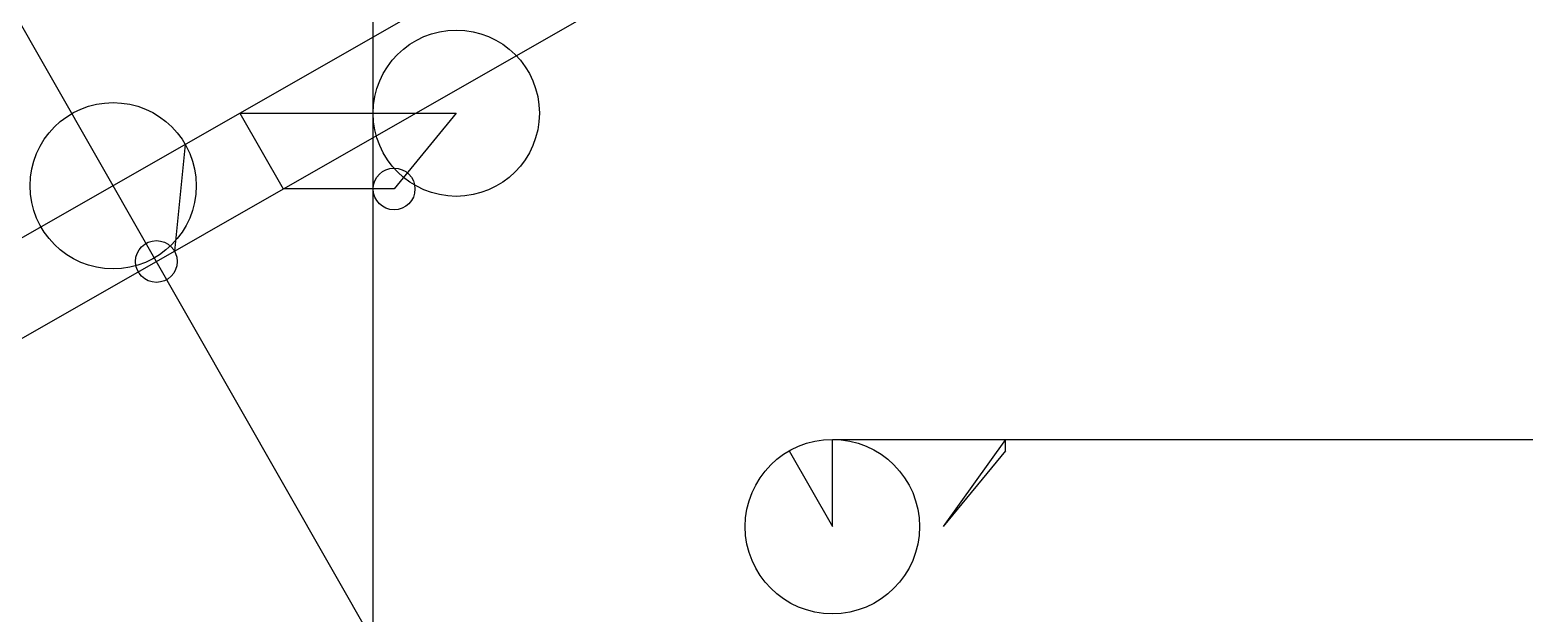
# Model space of a CAD drawing. Header units: inches. Extents: x -52 to 226, y -81 to 27.
import ezdxf

# ---------------------------------------------------------------- set-up
doc = ezdxf.new("R2010")
doc.units = ezdxf.units.IN
doc.header["$MEASUREMENT"] = 0

msp = doc.modelspace()

# ---------------------------------------------------------------- linework, layer by layer
for p, q in [((-13, 12), (-5, -2)), ((27, 12), (15.5, -2)), ((88.53, -50.38), (96.53, -64.38)), ((128.53, -50.38), (117.03, -64.38))]:
    msp.add_line(p, q)
at = {"color": 2, "true_color": 0xf1eb1f, "transparency": 33554585}
for p, q in [((-13, 12), (27, 12)), ((15.5, -2), (-5, -2)), ((96.53, -48.26), (226.07, -48.26)), ((96.53, -64.38), (96.53, -48.26)), ((128.53, -50.38), (128.53, -48.26))]:
    msp.add_line(p, q, dxfattribs=at)
at = {"color": 3}
for p, q in [((-23.12, 6.22), (-25.1, -13.49)), ((128.53, -48.26), (117.03, -64.38))]:
    msp.add_line(p, q, dxfattribs=at)
at = {"color": 2, "true_color": 0xf1eb1f, "transparency": 33554585}
for p, direction in [((-13, 12), (-0.868243, -0.496139)), ((-5, -2), (-0.868243, -0.496139)), ((-36.45, -1.4), (0.496139, -0.868243)), ((11.64, -2), (0, 1))]:
    msp.add_xline(p, direction, dxfattribs=at)
for centre, radius in [((27, 12), 15.36), ((-36.45, -1.4), 15.36), ((15.5, -2), 3.86), ((-28.45, -15.4), 3.86), ((96.53, -64.38), 16.12)]:
    msp.add_circle(centre, radius, dxfattribs=at)

doc.saveas('drawing.dxf')
